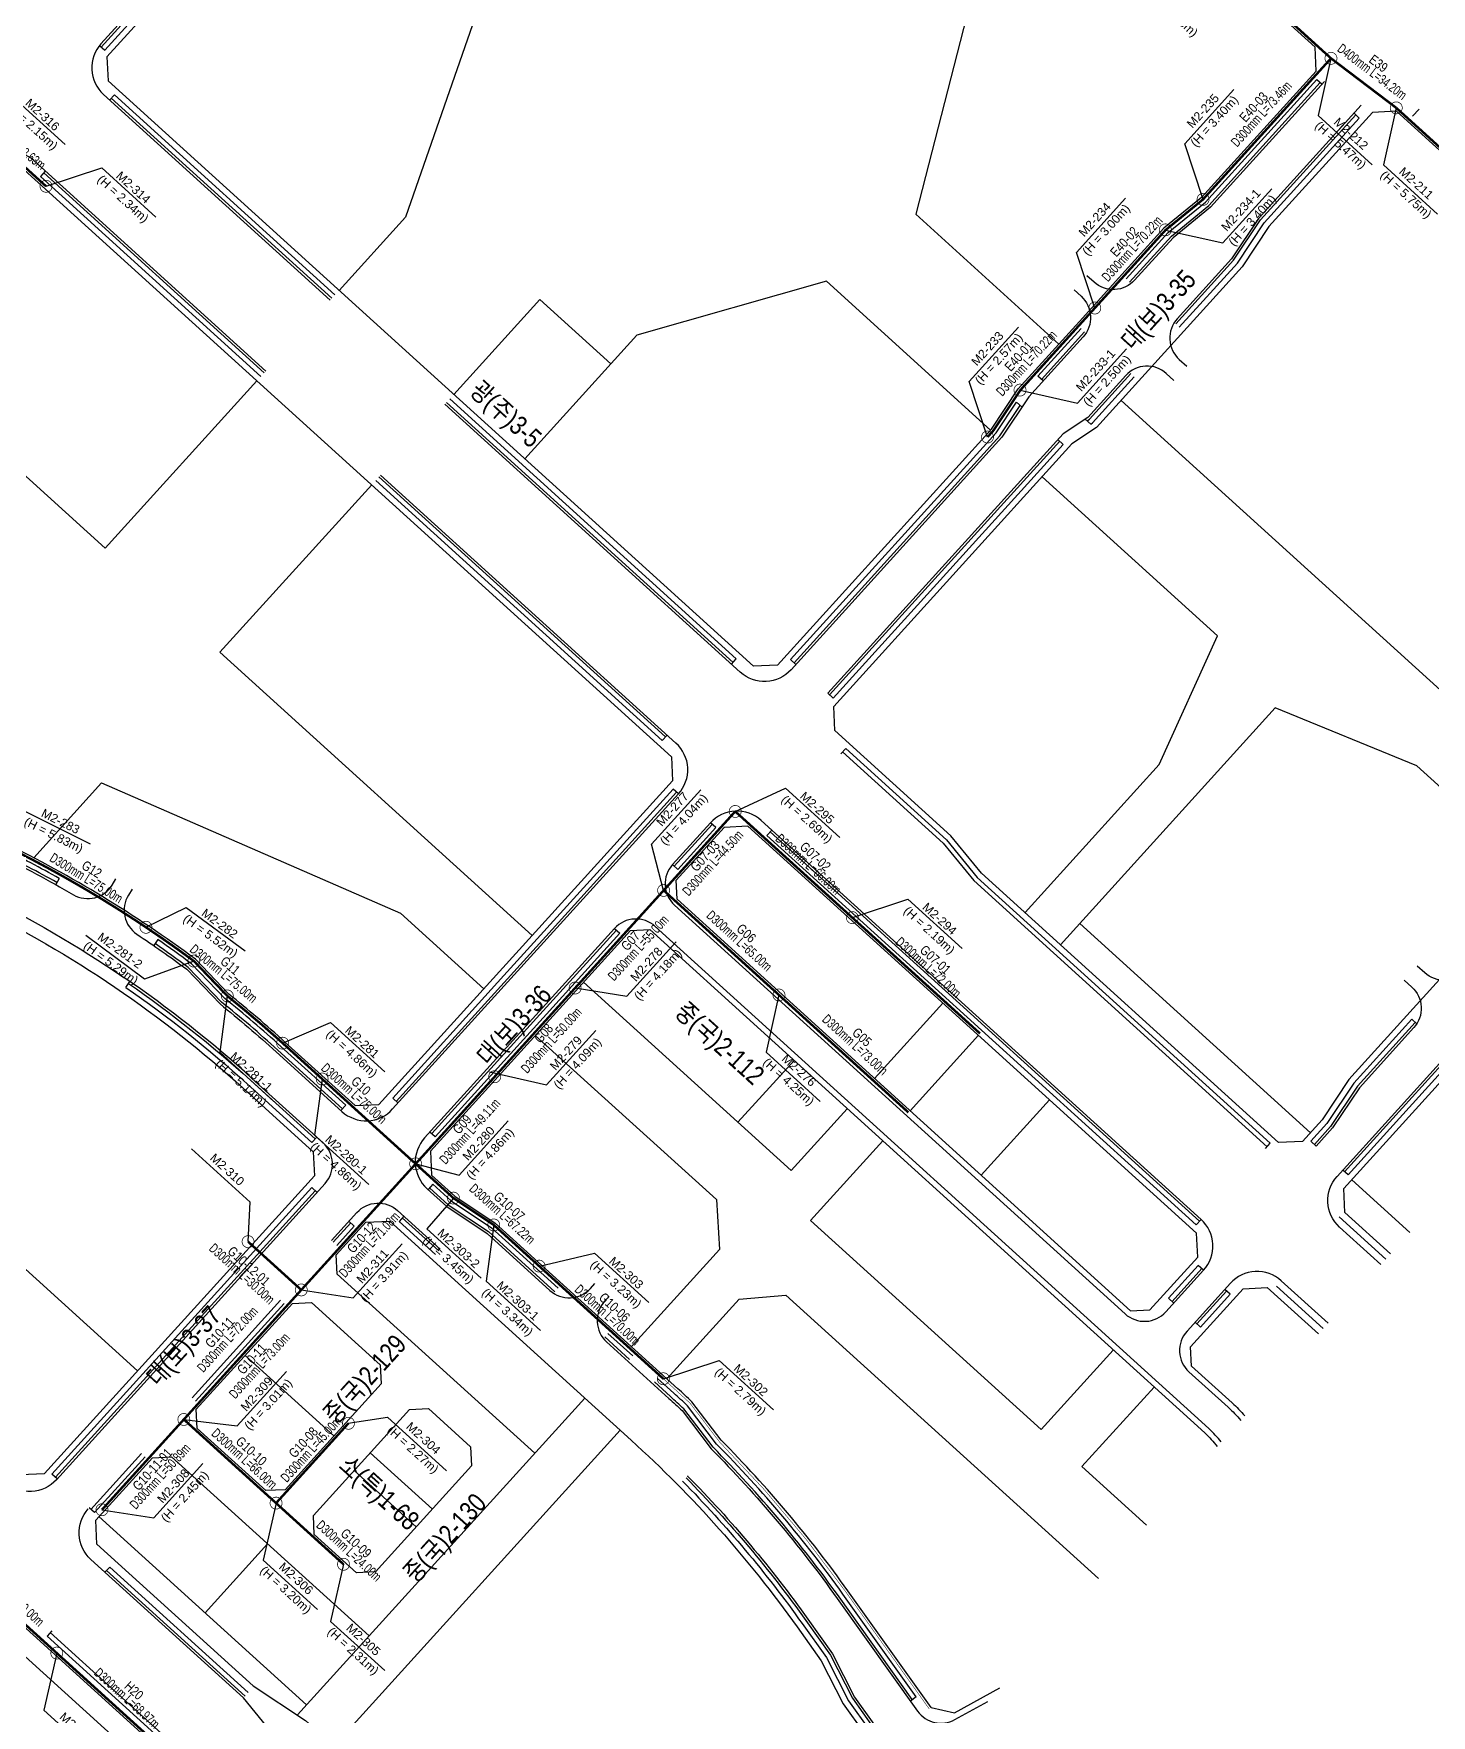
# Model space of a CAD drawing. Header units: inches. Extents: x 174186 to 177107, y 416927 to 419389.
# Drawn here: x 175677 to 176261, y 417278 to 417980 of the extents above; entities that cross this region are included whole.
import ezdxf
from ezdxf.enums import TextEntityAlignment as Align

# ---------------------------------------------------------------- set-up
doc = ezdxf.new("R2010")
doc.units = ezdxf.units.IN
doc.header["$MEASUREMENT"] = 0
doc.linetypes.add('HIDDEN', pattern=[0.375, 0.25, -0.125])
for name, color, linetype in [('d_line', 8, 'Continuous'), ('Osu_line', 5, 'Continuous'), ('OsuMH_check', 1, 'Continuous'), ('도로명', 1, 'Continuous'), ('오수맨홀(2공구)', 7, 'Continuous'), ('오수맨홀좌표(2공구)', 4, 'Continuous'), ('오수원형관로명(2공구)', 4, 'Continuous'), ('오수원형관로연장(2공구)', 4, 'Continuous')]:
    doc.layers.add(name, color=color, linetype=linetype)
doc.styles.get("Standard").update_dxf_attribs({"font": 'arial.ttf'})

msp = doc.modelspace()

# ---------------------------------------------------------------- linework, layer by layer
at = {"layer": 'd_line', "color": 8, "linetype": 'Continuous'}
for points in [[(176212.96, 417964.87), (176212.48, 417974.86), (176163.27, 418019.49), (176150.47, 418035.15), (175942.76, 418223.55), (175932.77, 418223.06), (175781.35, 418056.12)], [(175730.98, 417996.12), (175708.01, 417970.8), (175708.5, 417960.81)], [(175723.78, 417994.88), (175705.64, 417974.88)], [(175725.26, 417993.53), (175707.12, 417973.53)], [(176068.37, 417993), (176045.74, 417905.13)], [(175860.67, 417984.17), (175832.71, 417903.92)], [(175704.89, 417975.55), (175707.12, 417973.53)], [(175978, 417716.36), (175708.5, 417960.81)], [(176133.59, 417878.1), (176151.09, 417897.4), (176166.75, 417910.2), (176213.18, 417961.39)], [(176165.03, 417912.02), (176212.96, 417964.87)], [(175706.6, 417955.1), (175801.26, 417869.25)], [(175711.21, 417954.97), (175709.19, 417952.75)], [(175801.93, 417869.99), (175709.86, 417953.49)], [(175803.27, 417871.47), (175711.21, 417954.97)], [(176135.07, 417876.76), (176152.47, 417895.95), (176168.13, 417908.75), (176214.66, 417960.05)], [(176154.33, 417859.29), (176178.45, 417885.89), (176189.67, 417902.72), (176229.48, 417946.61)], [(176193.22, 417899.94), (176236.46, 417947.61)], [(176246.45, 417948.1), (176236.46, 417947.61)], [(176339.54, 417863.66), (176246.45, 417948.1)], [(176255.91, 417948.96), (176253.22, 417946)], [(176155.81, 417857.95), (176180.03, 417884.66), (176191.25, 417901.49), (176230.96, 417945.27)], [(175672.01, 417925.05), (175943.74, 417678.58)], [(175682.32, 417923.12), (175680.3, 417920.9)], [(175772.37, 417837.4), (175680.3, 417920.9)], [(175773.71, 417838.88), (175681.65, 417922.38)], [(176165.03, 417912.02), (176149.37, 417899.22), (176129.21, 417877)], [(176045.74, 417905.13), (176105.53, 417850.9)], [(175832.71, 417903.92), (175804.95, 417873.32)], [(176193.22, 417899.94), (176182.01, 417883.11)], [(176182.01, 417883.11), (176121.22, 417816.09)], [(176008.44, 417877.14), (175929.36, 417854.63)], [(176008.44, 417877.14), (176076.99, 417814.96)], [(176115.45, 417861.83), (176129.21, 417877)], [(175888.82, 417869.48), (175852.88, 417829.85)], [(175918.45, 417842.6), (175888.82, 417869.48)], [(175707.31, 417765.67), (175603.39, 417859.92)], [(176077.36, 417815.37), (176088.58, 417832.2), (176115.45, 417861.83)], [(176096.75, 417837.49), (176114.78, 417857.37)], [(176098.23, 417836.15), (176116.26, 417856.02)], [(175929.36, 417854.63), (175882.51, 417802.97)], [(175770.69, 417835.54), (175707.31, 417765.67)], [(176098.97, 417835.47), (176096.75, 417837.49)], [(176117.28, 417818.87), (176118.26, 417819.53), (176135.52, 417838.55)], [(176118.8, 417817.49), (176119.57, 417818), (176137, 417837.21)], [(175970.82, 417719.49), (175851.2, 417828)], [(176131.46, 417827.38), (176324.78, 417652.03)], [(175969.48, 417718.01), (175849.86, 417826.52)], [(175993.49, 417719.18), (176079.34, 417813.83), (176087.87, 417826.64)], [(175994.97, 417717.84), (176080.92, 417812.6), (176089.37, 417825.28)], [(176090.12, 417824.6), (176087.87, 417826.64)], [(175987.99, 417716.84), (176077.36, 417815.37)], [(176121.22, 417816.09), (176110.93, 417809.22)], [(176118.8, 417817.49), (176116.51, 417819.56)], [(176009.79, 417704.4), (176105.86, 417810.32)], [(176011.27, 417703.06), (176107.34, 417808.98)], [(176110.93, 417809.22), (176011.49, 417699.58)], [(176107.34, 417808.98), (176105.12, 417811)], [(175818.62, 417792.07), (175755.23, 417722.19)], [(175939.92, 417685.42), (175820.3, 417793.92)], [(175941.26, 417686.9), (175821.64, 417795.41)], [(176098.47, 417795.48), (176171.71, 417729.06)], [(176147.42, 417675.3), (176171.71, 417729.06)], [(175885.6, 417603.95), (175755.23, 417722.19)], [(175968.81, 417717.27), (175970.82, 417719.49)], [(175987.99, 417716.84), (175978, 417716.36)], [(175995.71, 417717.17), (175993.49, 417719.18)], [(176011.27, 417703.06), (176009.05, 417705.08)], [(176011.98, 417689.59), (176011.49, 417699.58)], [(176195.89, 417698.96), (176106.2, 417600.08)], [(176255, 417674.83), (176195.89, 417698.96)], [(175941.93, 417687.64), (175939.92, 417685.42)], [(176060.44, 417645.64), (176011.98, 417689.59)], [(176014.52, 417679.86), (176016.54, 417682.08)], [(176015.2, 417680.6), (176057.17, 417642.53), (176069.97, 417626.87), (176192.43, 417515.79)], [(176016.54, 417682.08), (176058.62, 417643.91), (176071.42, 417628.25), (176193.77, 417517.27)], [(175943.74, 417678.58), (175944.23, 417668.59)], [(176147.42, 417675.3), (176091.38, 417613.52)], [(176255, 417674.83), (176304.63, 417629.81)], [(175705.85, 417667.75), (175677.46, 417636.45)], [(175705.85, 417667.75), (175830.63, 417613.31)], [(175821.64, 417533.44), (175944.23, 417668.59)], [(175875.31, 417585.91), (175945.93, 417663.77)], [(176369.94, 417658.65), (176224.48, 417498.29)], [(175944.95, 417632.93), (175960.74, 417650.33)], [(175945.71, 417627.06), (175965.71, 417649.11)], [(175975.7, 417649.6), (175965.71, 417649.11)], [(176162.99, 417479.72), (175975.7, 417649.6)], [(175985.63, 417648.01), (175983.62, 417645.78)], [(175983.62, 417645.78), (176162.87, 417483.2)], [(175984.96, 417647.27), (176164.21, 417484.68)], [(176073.24, 417629.98), (176060.44, 417645.64)], [(175946.1, 417619.07), (175945.71, 417627.06)], [(176197.25, 417517.49), (176073.24, 417629.98)], [(175946.1, 417619.07), (176135.48, 417447.29)], [(175865.44, 417581.73), (175830.63, 417613.31)], [(175843.12, 417513.95), (175926.68, 417606.08)], [(175890.13, 417572.48), (175920.77, 417606.26)], [(175926.68, 417606.08), (175934.67, 417606.47)], [(176210.55, 417521.63), (176114.26, 417608.97)], [(176267.28, 417588.64), (176253.51, 417573.46)], [(175828.85, 417534.69), (175875.31, 417585.91)], [(175993.74, 417505.86), (175907.08, 417584.47)], [(176057.12, 417575.74), (176028.57, 417544.26)], [(175843.67, 417521.26), (175890.13, 417572.48)], [(176254.32, 417567.66), (176230.2, 417541.06), (176218.99, 417524.23), (176212.2, 417516.75)], [(176253.51, 417573.46), (176226.64, 417543.83), (176215.43, 417527)], [(175962.5, 417493.7), (175886.92, 417562.25)], [(176071.93, 417562.3), (176043.38, 417530.82)], [(176269.14, 417554.22), (176224.8, 417505.33)], [(175994.93, 417551.82), (175971.52, 417526.02)], [(175764.91, 417540.24), (175794.18, 417513.69)], [(175807.76, 417533.1), (175805.75, 417530.88)], [(175811.65, 417532.95), (175821.64, 417533.44)], [(176101.56, 417535.43), (176073.01, 417503.95)], [(175604.32, 417527.83), (175720.76, 417422.22)], [(176017.15, 417531.67), (175993.74, 417505.86)], [(176215.43, 417527), (176207.24, 417517.98)], [(175795.67, 417519.77), (175793.65, 417517.55)], [(176031.96, 417518.23), (176001.83, 417485.02)], [(176207.24, 417517.98), (176197.25, 417517.49)], [(175794.18, 417513.69), (175794.67, 417503.7)], [(175843.12, 417513.95), (175843.61, 417503.97)], [(176191.76, 417515.05), (176193.77, 417517.27)], [(175843.61, 417503.97), (175853.35, 417495.12), (175870.18, 417483.91), (175946.4, 417414.77)], [(175681.92, 417379.39), (175794.67, 417503.7)], [(175686.54, 417377.8), (175795.03, 417497.4)], [(175686.95, 417376.76), (175799.13, 417500.43)], [(175842.79, 417498.63), (175850.58, 417491.57), (175867.41, 417480.35), (175895.13, 417455.2)], [(175844.13, 417500.11), (175851.81, 417493.15), (175868.64, 417481.93), (175896.48, 417456.68)], [(176224.97, 417488.3), (176224.48, 417498.29)], [(176252.01, 417479.98), (176227.79, 417501.94)], [(175962.5, 417493.7), (175963.76, 417472.82)], [(175802.52, 417475.9), (175809.84, 417483.96)], [(175803.82, 417470.63), (175816.15, 417484.22)], [(175816.15, 417484.22), (175826.14, 417484.71)], [(175830.03, 417484.56), (175845.22, 417470.77)], [(175831.37, 417486.04), (175846.56, 417472.26)], [(176098.13, 417397.68), (176001.83, 417485.02)], [(176162.87, 417483.2), (176164.88, 417485.42)], [(176222.53, 417486.46), (176241.97, 417468.83)], [(176243.98, 417471.06), (176224.97, 417488.3)], [(176163.47, 417469.73), (176162.99, 417479.72)], [(175804.21, 417462.63), (175803.82, 417470.63)], [(175963.76, 417472.82), (175927.05, 417432.33)], [(176163.47, 417469.73), (176143.47, 417447.68)], [(175804.21, 417462.63), (175886.68, 417387.83)], [(176165.18, 417464.91), (176152.75, 417451.2)], [(176182.53, 417456.5), (176160.51, 417432.22)], [(176175.55, 417455.5), (176163.12, 417441.8)], [(176182.53, 417456.5), (176192.51, 417456.98)], [(176213.88, 417437.61), (176192.51, 417456.98)], [(176196.33, 417457.57), (176215.88, 417439.84)], [(175904.44, 417093.75), (175509.48, 417452)], [(175743.61, 417410.94), (175780.56, 417451.68)], [(175745.37, 417406.18), (175785.47, 417450.39)], [(175785.47, 417450.39), (175793.46, 417450.78)], [(175793.46, 417450.78), (175822.11, 417424.79)], [(175971.97, 417452.09), (175941.86, 417418.9)], [(175971.97, 417452.09), (175991.54, 417453.85)], [(176122.01, 417335.52), (175991.54, 417453.85)], [(176135.48, 417447.29), (176143.47, 417447.68)], [(175926.24, 417426.98), (175915.87, 417436.39)], [(175765.75, 417428.66), (175802.79, 417395.07)], [(176128.25, 417430.89), (176098.13, 417397.68)], [(176160.9, 417424.23), (176160.51, 417432.22)], [(175822.11, 417424.79), (175822.5, 417416.8)], [(175782.4, 417372.59), (175822.5, 417416.8)], [(176145.29, 417415.44), (176115.16, 417382.23)], [(175745.76, 417398.19), (175745.37, 417406.18)], [(175907.56, 417410.85), (175787.57, 417278.56)], [(175794.25, 417361.84), (175834.35, 417406.05)], [(175834.35, 417406.05), (175842.34, 417406.44)], [(175842.34, 417406.44), (175859.89, 417390.53)], [(175745.76, 417398.19), (175774.41, 417372.2)], [(175922.38, 417397.42), (175802.81, 417265.59)], [(175701.36, 417364.36), (175722.5, 417387.67)], [(175703.4, 417359.91), (175727.02, 417385.95)], [(175727.02, 417385.95), (175735.01, 417386.34)], [(175735.01, 417386.34), (175817.48, 417311.54)], [(175818, 417388.02), (175843.92, 417364.51)], [(175859.89, 417390.53), (175860.28, 417382.54)], [(175671.93, 417378.91), (175681.92, 417379.39)], [(175811.28, 417380.61), (175837.21, 417357.1)], [(175860.28, 417382.54), (175820.18, 417338.33)], [(176142.07, 417357.82), (176115.16, 417382.23)], [(175782.4, 417372.59), (175774.41, 417372.2)], [(175703.88, 417349.92), (175703.4, 417359.91)], [(175791.35, 417282.73), (175704.69, 417361.34)], [(175794.64, 417353.85), (175794.25, 417361.84)], [(175769.13, 417290.74), (175703.88, 417349.92)], [(175775.13, 417349.95), (175749.01, 417321.14)], [(175794.64, 417353.85), (175812.19, 417337.94)], [(175709.26, 417340.32), (175707.24, 417338.1)], [(175765.75, 417286.38), (175707.91, 417338.84)], [(175766.98, 417287.96), (175709.26, 417340.32)], [(175820.18, 417338.33), (175812.19, 417337.94)], [(175668.16, 417320.22), (175737.47, 417257.36)], [(175685.07, 417313.66), (175683.05, 417311.44)], [(175683.05, 417311.44), (175740.02, 417259.77)], [(175684.4, 417312.92), (175741.47, 417261.15)], [(176006.33, 417301.19), (176015.5, 417283.16), (176032.98, 417258.65)], [(175769.13, 417290.74), (175791.01, 417276.29), (175875.92, 417199.27), (175906.9, 417166.45), (175941.57, 417135.01)], [(176061.96, 417279.41), (176080.91, 417289.85)], [(176052.21, 417281.64), (176061.96, 417279.41)]]:
    msp.add_lwpolyline(points, dxfattribs=at)
for points in [[(175742.76, 417993.86), (175739.99, 417996.38, 0.414214), (175723.03, 417995.55), (175705.57, 417976.29, 0.414214), (175706.6, 417955.1)], [(176216.41, 417960.49), (176168.82, 417908.02), (176153.17, 417895.22), (176137.15, 417877.57, -0.414214), (176120.2, 417876.74), (176117.24, 417879.43)], [(176231.76, 417950.62), (176188.87, 417903.34), (176177.66, 417886.51), (176154.93, 417861.45, 0.414214), (176155.76, 417844.5), (176158.9, 417841.64)], [(176111.87, 417873.51), (176114.83, 417870.82, -0.414214), (176115.65, 417853.87), (176092.92, 417828.81), (176081.71, 417811.98), (175993.7, 417714.95, -0.414214), (175972.51, 417713.91), (175849.18, 417825.77)], [(176153.53, 417835.72), (176150.38, 417838.57, 0.414214), (176133.43, 417837.74), (176117.6, 417820.29), (176107.32, 417813.42), (176009.05, 417705.08)], [(175718.61, 417623.33), (175717.05, 417620.82, 0.405271), (175720.59, 417604.49, -0.01243), (175741.36, 417589.91), (175755.26, 417575.41, -0.015173), (175778.69, 417555.42), (175806.16, 417530.51, 0.414214), (175827.34, 417531.54), (175946.67, 417663.1, 0.414214), (175945.64, 417684.29), (175822.31, 417796.15)], [(176330.93, 417674.81), (176334.08, 417671.95, -0.414214), (176334.9, 417655), (176275.22, 417589.2, -0.414214), (176258.27, 417588.38), (176255.12, 417591.23)], [(175687.16, 417626.08, 0.013132), (175663.37, 417638.56), (175647.3, 417646.46)], [(175606.73, 417639.23, 0.005318), (175616.48, 417634.31), (175652.56, 417616.57, -0.070069), (175764.91, 417540.24)], [(175608.96, 417644.27, 0.005487), (175618.9, 417639.25), (175654.99, 417621.51, -0.035346), (175715.08, 417586.5)], [(175811.65, 417532.95), (175782.38, 417559.5, 0.014997), (175758.98, 417579.48), (175745.01, 417594.05, 0.045285), (175665.36, 417642.6)], [(175807.76, 417533.1), (175780.7, 417557.65, 0.015076), (175757.29, 417577.63), (175743.35, 417592.17, 0.008425), (175729.27, 417602.23)], [(175934.67, 417606.47), (176166.43, 417396.27, -0.046189), (176171.6, 417390.63, -0.046189)], [(175806.42, 417531.62), (175779.36, 417556.16, 0.01514), (175755.94, 417576.15), (175742.02, 417590.66, 0.008337), (175728.15, 417600.58)], [(175799.13, 417500.43, 0.414214), (175798.3, 417517.38), (175768.61, 417544.31, 0.034636), (175715.08, 417586.5, 0.034492)], [(175715.88, 417582.32, -0.033096), (175766.59, 417542.09), (175793.65, 417517.55)], [(175717, 417583.97, -0.033103), (175767.94, 417543.57), (175795, 417519.03)], [(176249.75, 417585.31), (176252.89, 417582.45, -0.414214), (176253.72, 417565.5), (176230.99, 417540.44), (176219.78, 417523.61), (176212.95, 417516.08)], [(175801.78, 417476.57), (175812.46, 417488.34, -0.414214), (175829.41, 417489.17), (175847.24, 417473)], [(175826.14, 417484.71), (175926.92, 417393.29, -0.053708), (175996.24, 417315.33), (176006.33, 417301.19)], [(176160.9, 417424.23), (176177.85, 417408.86, -0.032371), (176183.11, 417403.42, -0.032371)], [(176044.32, 417284.94), (176013.75, 417327.82, 0.040235), (175961.12, 417390.31), (175948.95, 417406.32, 0.003697), (175943.38, 417411.44), (175936.61, 417417.58)], [(176052.21, 417281.64), (176017.41, 417330.43, 0.040091), (175964.52, 417393.27), (175952.3, 417409.34, 0.003883), (175946.4, 417414.77)], [(175949.83, 417377.55), (175949.83, 417377.55, -0.039658), (175999.91, 417317.95), (176010.19, 417303.53), (176019.36, 417285.5), (176028.04, 417273.33)], [(175686.95, 417376.76), (175686.95, 417376.76, -0.414214), (175665.76, 417375.72)]]:
    msp.add_lwpolyline(points, format="xyb", dxfattribs=at)
at = {"layer": 'd_line', "color": 8, "linetype": 'ByBlock'}
for points in [[(176213.18, 417961.39), (176215.4, 417959.38)], [(176228.74, 417947.28), (176230.96, 417945.27)], [(175688.15, 417627.82), (175686.67, 417625.21)], [(175729.27, 417602.23), (175727.58, 417599.75)], [(175715.88, 417582.32), (175717.57, 417584.79)]]:
    msp.add_lwpolyline(points, dxfattribs=at)
at = {"layer": 'd_line', "color": 8, "linetype": 'Continuous', "flags": 128}
for points in [[(175774.38, 417839.62), (175677.5, 417927.49, 0.414214), (175656.32, 417926.46), (175505.41, 417760.09)], [(175610.5, 417663.82, 0.009389), (175626.84, 417655.4), (175646.86, 417645.56), (175662.93, 417637.66, -0.017286), (175694.04, 417621.01, 0.405271), (175710.26, 417625.05), (175711.82, 417627.56)], [(175981.19, 417652.04, 0.414214), (175960, 417651), (175944.21, 417633.6, 0.414214), (175945.04, 417616.65), (176133.18, 417446, 0.414214), (176150.13, 417446.83), (176165.92, 417464.23, 0.414214), (176164.88, 417485.42), (175981.19, 417652.04)], [(175936.98, 417607.76, 0.414214), (175920.03, 417606.93), (175840.68, 417519.45, 0.414214), (175841.71, 417498.26), (175849.96, 417490.77), (175866.79, 417479.56), (175892.98, 417455.8, 0.414214), (175909.93, 417456.63), (175911.78, 417458.67)], [(176173.3, 417392.51, 0.043476), (176168.11, 417398.12), (175936.98, 417607.76)], [(176239.97, 417466.6), (176222.74, 417482.22, -0.414214), (176221.7, 417503.41), (176267.05, 417553.41, -0.414214), (176284, 417554.24), (176287.15, 417551.38)], [(176217.89, 417442.07), (176198.34, 417459.8, 0.414214), (176177.16, 417458.76), (176159.02, 417438.77, 0.414214), (176159.84, 417421.81), (176176.17, 417407.01, -0.03387), (176181.43, 417401.55, -0.03387)], [(175917.71, 417453.29), (175915.86, 417451.26, 0.414214), (175916.68, 417434.31), (175942.71, 417410.7, -0.003656), (175948.2, 417405.64), (175960.36, 417389.66, -0.040267), (176012.93, 417327.24), (176046.5, 417280.16, 0.380559), (176062.06, 417276.62), (176075.82, 417284.19)], [(176045.95, 417286.1), (176015.37, 417328.98, 0.040171), (175962.63, 417391.63), (175950.44, 417407.66, 0.00378), (175944.73, 417412.92), (175937.96, 417419.06)], [(175950.46, 417378.33), (175950.48, 417378.31, -0.039702), (176000.72, 417318.53), (176011.04, 417304.05), (176020.21, 417286.02), (176034.95, 417265.36, -0.413399), (176032.17, 417248.64), (176029.11, 417246.44)], [(175948.42, 417376.1), (175948.53, 417376.02, -0.03957), (175998.28, 417316.78), (176008.47, 417302.49), (176017.64, 417284.46), (176026.41, 417272.17)], [(175777.88, 417269.98), (175765.08, 417285.64), (175701.31, 417343.47, -0.414214), (175700.28, 417364.66)]]:
    msp.add_lwpolyline(points, format="xyb", dxfattribs=at)
for points in [[(175873.83, 417587.26), (175944.45, 417665.11)], [(175946.67, 417663.1), (175944.45, 417665.11)], [(175946.44, 417631.58), (175962.22, 417648.99)], [(175962.22, 417648.99), (175960.04, 417650.97)], [(175944.21, 417633.6), (175946.44, 417631.58)], [(175891.61, 417571.13), (175922.25, 417604.92)], [(175920.03, 417606.93), (175922.25, 417604.92)], [(175827.37, 417536.04), (175873.83, 417587.26)], [(175845.15, 417519.91), (175891.61, 417571.13)], [(176252.84, 417569), (176228.62, 417542.29), (176217.4, 417525.46), (176210.72, 417518.1)], [(176254.94, 417567.1), (176252.84, 417569)], [(176270.62, 417552.88), (176226.28, 417503.99)], [(175829.59, 417534.02), (175827.37, 417536.04)], [(175845.15, 417519.91), (175842.93, 417521.93)], [(176212.95, 417516.08), (176210.72, 417518.1)], [(176226.28, 417503.99), (176224.06, 417506)], [(175685.06, 417379.14), (175793.55, 417498.74)], [(175795.77, 417496.73), (175793.55, 417498.74)], [(175844.13, 417500.11), (175842.12, 417497.89)], [(175811.32, 417482.62), (175809.1, 417484.64)], [(175832.04, 417486.78), (175830.03, 417484.56)], [(175804.01, 417474.55), (175811.32, 417482.62)], [(176163.69, 417466.25), (176151.27, 417452.55)], [(176165.92, 417464.23), (176163.69, 417466.25)], [(176177.03, 417454.16), (176174.81, 417456.17)], [(175745.09, 417409.6), (175782.04, 417450.34)], [(176151.27, 417452.55), (176153.49, 417450.53)], [(176177.03, 417454.16), (176164.6, 417440.45)], [(176162.38, 417442.47), (176164.6, 417440.45)], [(175927.59, 417428.47), (175917.22, 417437.87)], [(175702.84, 417363.02), (175723.98, 417386.33)], [(175687.28, 417377.13), (175685.06, 417379.14)], [(175702.84, 417363.02), (175700.62, 417365.03)], [(176045.95, 417286.1), (176043.51, 417284.36)]]:
    msp.add_lwpolyline(points, dxfattribs=at)
at = {"layer": 'd_line', "color": 8, "linetype": 'ByBlock'}
msp.add_lwpolyline([(175688.15, 417627.82, 0.013138), (175664.26, 417640.35), (175648.19, 417648.25)], format="xyb", dxfattribs=at)
at = {"layer": 'Osu_line'}
for points, const_width in [([(176219.13, 417970.18), (176164, 418020.18)], 1), ([(176169.77, 417915.77), (176219.13, 417970.18)], 1), ([(176246.38, 417949.51), (176219.13, 417970.18)], 1), ([(176295.95, 417904.54), (176246.38, 417949.51)], 1), ([(175970.39, 417655.76), (175940.49, 417622.8)], 1), ([(176019.28, 417611.42), (175970.39, 417655.76)], 1), ([(175940.49, 417622.8), (175903.54, 417582.06)], 1), ([(175988.64, 417579.13), (175940.49, 417622.8)], 1), ([(176072.61, 417563.04), (176019.28, 417611.42)], 1), ([(175903.54, 417582.06), (175869.95, 417545.02)], 1), ([(176042.71, 417530.08), (175988.64, 417579.13)], 1), ([(175869.95, 417545.02), (175836.96, 417508.65)], 1), ([(175836.96, 417508.65), (175789.2, 417456)], 1), ([(175836.96, 417508.65), (175852.74, 417494.33), (175869.57, 417483.12), (175888.6, 417465.86)], 1), ([(175766.98, 417476.15), (175789.2, 417456)], 1), ([(175888.6, 417465.86), (175899.22, 417456.22), (175916.49, 417440.56), (175940.45, 417418.83)], 1), ([(175789.2, 417456), (175740.16, 417401.93)], 1), ([(175941.56, 417417.82), (175940.45, 417418.83)], 0.2), ([(175740.16, 417401.93), (175705.97, 417364.23)], 1), ([(175740.16, 417401.93), (175789.04, 417357.58)], 1), ([(175778.67, 417366.99), (175808.9, 417400.32)], 1), ([(175789.04, 417357.58), (175806.82, 417341.46)], 1), ([(175642.66, 417344.69), (175687.11, 417304.38)], 1), ([(175687.11, 417304.38), (175738.19, 417258.05)], 1)]:
    msp.add_lwpolyline(points, dxfattribs=dict(at, const_width=const_width))
for points in [[(175644.69, 417947.13, 1, 1, 0), (175671.94, 417926.46, 1, 1, 0), (175682.63, 417916.77, 0, 0, 0)], [(176120.52, 417865.93, 1, 1, 0), (176120.52, 417865.93, 1, 1, 0), (176150.06, 417898.49, 1, 1, 0), (176165.72, 417911.29, 1, 1, 0), (176169.77, 417915.77, 0, 0, 0)], [(176075.72, 417812.07, 1, 1, 0), (176078.15, 417814.75, 1, 1, 0), (176089.37, 417831.58, 1, 1, 0), (176120.52, 417865.93, 0, 0, 0)], [(175724.35, 417607.39, 1, 1, -0.011876), (175744.34, 417593.3, 1, 1, 0), (175758.31, 417578.74, 0, 0, 0), (175758.31, 417578.74, 1, 1, 0), (175758.31, 417578.74, 1, 1, -0.013356), (175779.17, 417561.05, 1, 1, -0.00147), (175781.4, 417559.04, 0, 0, 0)], [(175781.4, 417559.04, 1, 1, -0.000202), (175781.71, 417558.76, 1, 1, 0), (175797.92, 417544.05, 1, 1, 0), (175834.73, 417510.66, 1, 1, 0), (175836.96, 417508.65, 0, 0, 0)]]:
    msp.add_lwpolyline(points, format="xyseb", dxfattribs=at)
at = {"layer": 'Osu_line', "const_width": 1}
msp.add_lwpolyline([(175724.35, 417607.39, 0.002772), (175719.59, 417610.54, 0.01125), (175699.91, 417622.78, 0.002906), (175694.74, 417625.8, 0.006474), (175683.1, 417632.31), (175683.1, 417632.31, 0.009937), (175664.92, 417641.7), (175659.24, 417644.49)], format="xyb", dxfattribs=at)
at = {"layer": 'Osu_line', "linetype": 'HIDDEN', "ltscale": 10, "const_width": 0.2}
msp.add_lwpolyline([(176051.39, 417281.06), (176016.6, 417329.85, 0.040123), (175963.76, 417392.61), (175951.55, 417408.67, 0.003842), (175945.73, 417414.03), (175941.19, 417418.16)], format="xyb", dxfattribs=at)
at = {"layer": 'OsuMH_check', "const_width": 0.3, "flags": 128}
for points in [[(176216.63, 417970.18, -1), (176221.63, 417970.18, -1)], [(176243.88, 417949.51, -1), (176248.88, 417949.51, -1)], [(175680.13, 417916.77, -1), (175685.13, 417916.77, -1)], [(176163.22, 417911.29, -1), (176168.22, 417911.29, -1)], [(176147.47, 417898.58, -1), (176152.47, 417898.58, -1)], [(176118.02, 417865.93, -1), (176123.02, 417865.93, -1)], [(176086.77, 417831.67, -1), (176091.77, 417831.67, -1)], [(176073.22, 417812.07, -1), (176078.22, 417812.07, -1)], [(175967.89, 417655.76, -1), (175972.89, 417655.76, -1)], [(175937.99, 417622.8, -1), (175942.99, 417622.8, -1)], [(175721.85, 417607.39, -1), (175726.85, 417607.39, -1)], [(176016.78, 417611.42, -1), (176021.78, 417611.42, -1)], [(175741.84, 417593.3, -1), (175746.84, 417593.3, -1)], [(175755.81, 417578.74, -1), (175760.81, 417578.74, -1)], [(175901.04, 417582.06, -1), (175906.04, 417582.06, -1)], [(175986.14, 417579.13, -1), (175991.14, 417579.13, -1)], [(175778.89, 417559.02, -1), (175783.89, 417559.02, -1)], [(175795.42, 417544.05, -1), (175800.42, 417544.05, -1)], [(175867.45, 417545.02, -1), (175872.45, 417545.02, -1)], [(175834.46, 417508.65, -1), (175839.46, 417508.65, -1)], [(175850.24, 417494.33, -1), (175855.24, 417494.33, -1)], [(175867.07, 417483.12, -1), (175872.07, 417483.12, -1)], [(175764.48, 417476.15, -1), (175769.48, 417476.15, -1)], [(175886.01, 417465.94, -1), (175891.01, 417465.94, -1)], [(175786.7, 417456, -1), (175791.7, 417456, -1)], [(175937.86, 417418.91, -1), (175942.86, 417418.91, -1)], [(175737.66, 417401.93, -1), (175742.66, 417401.93, -1)], [(175806.4, 417400.32, -1), (175811.4, 417400.32, -1)], [(175703.47, 417364.23, -1), (175708.47, 417364.23, -1)], [(175776.17, 417366.99, -1), (175781.17, 417366.99, -1)], [(175804.32, 417341.46, -1), (175809.32, 417341.46, -1)], [(175684.61, 417304.38, -1), (175689.61, 417304.38, -1)]]:
    msp.add_lwpolyline(points, format="xyb", close=True, dxfattribs=at)
at = {"layer": 'OsuMH_check'}
msp.add_lwpolyline([(175786.98, 417458.01), (175789.2, 417456)], dxfattribs=at)
at = {"layer": '오수맨홀(2공구)', "color": 1}
for points in [[(176219.13, 417970.18), (176213.76, 417946.31), (176236.39, 417925.78)], [(175644.69, 417947.13), (175667.92, 417954.79), (175690.55, 417934.26)], [(176165.72, 417911.29), (176158.05, 417934.52), (176178.58, 417957.16)], [(176246.38, 417949.51), (176241.01, 417925.65), (176263.65, 417905.12)], [(175682.63, 417916.77), (175705.86, 417924.43), (175728.49, 417903.9)], [(176120.52, 417865.93), (176112.86, 417889.16), (176133.39, 417911.8)], [(176150.06, 417898.49), (176173.92, 417893.13), (176194.45, 417915.76)], [(176075.72, 417812.07), (176068.05, 417835.3), (176088.59, 417857.93)], [(176089.37, 417831.58), (176113.23, 417826.22), (176133.76, 417848.85)], [(175970.39, 417655.76), (175991.4, 417665.44), (176014.03, 417644.91)], [(175940.49, 417622.8), (175935.47, 417642.1), (175956, 417664.74)], [(175659.24, 417644.49), (175673.77, 417655.94), (175701.08, 417642.23)], [(176019.28, 417611.42), (176042.5, 417619.08), (176065.14, 417598.55)], [(175724.35, 417607.39), (175741.12, 417615.7), (175765.76, 417597.63)], [(175744.34, 417593.3), (175723.77, 417585.78), (175699.22, 417603.97)], [(175903.54, 417582.06), (175925.18, 417578.71), (175945.71, 417601.34)], [(175758.31, 417578.74), (175755.15, 417555.25), (175777.78, 417534.72)], [(175988.64, 417579.13), (175983.27, 417555.26), (176005.91, 417534.73)], [(175781.4, 417559.04), (175801.39, 417567.59), (175824.03, 417547.06)], [(175867.73, 417547.04), (175891.59, 417541.67), (175912.12, 417564.31)], [(175797.92, 417544.05), (175794.76, 417520.57), (175817.4, 417500.04)], [(175836.96, 417508.65), (175855.1, 417503.94), (175875.63, 417526.58)], [(175766.98, 417476.15), (175767.9, 417492.67), (175743.31, 417514.97)], [(175852.74, 417494.33), (175841.68, 417481.48), (175864.31, 417460.95)], [(175869.57, 417483.12), (175866.41, 417459.63), (175889.04, 417439.1)], [(175789.2, 417456), (175810.84, 417452.65), (175831.37, 417475.28)], [(175888.6, 417465.86), (175911.66, 417471.29), (175934.3, 417450.76)], [(175740.16, 417401.93), (175762.47, 417399.31), (175783, 417421.95)], [(175940.45, 417418.83), (175963.67, 417426.49), (175986.31, 417405.96)], [(175808.84, 417400.31), (175825.19, 417402.83), (175849.78, 417380.53)], [(175705.97, 417364.23), (175727.61, 417360.88), (175748.14, 417383.52)], [(175778.67, 417366.99), (175773.3, 417343.13), (175795.94, 417322.6)], [(175806.82, 417341.46), (175801.45, 417317.6), (175824.09, 417297.07)], [(175687.11, 417304.38), (175681.74, 417280.52), (175704.37, 417259.99)]]:
    msp.add_lwpolyline(points, dxfattribs=at)

# ---------------------------------------------------------------- texts
at = {"layer": '도로명', "color": 1, "width": 0.8}
for s, rotation, p in [('대(보)3-35', 47.79095, (176136.52, 417847.71)), ('광(주)3-5', 317.79095, (175859.05, 417830.52)), ('대(보)3-36', 47.79095, (175867.48, 417549.12)), ('대(보)3-37', 47.79095, (175729.52, 417415.2)), ('중(국)2-129', 47.79095, (175803.51, 417399.48)), ('소(특)1-68', 317.79095, (175804.28, 417381.86)), ('중(국)2-130', 47.79095, (175836.91, 417333.25))]:
    msp.add_text(s, height=8, rotation=rotation, dxfattribs=at).set_placement(p)
at = {"layer": '도로명', "color": 4, "width": 0.8}
msp.add_text('중(국)2-112', height=8, rotation=317.79095, dxfattribs=at).set_placement((175944.69, 417571.19))
at = {"layer": '오수맨홀(2공구)', "color": 7}
for s, rotation, p in [('M2-316', 317.79095, (175679.95, 417945.32)), ('M2-235', 47.79095, (176166.98, 417947.05)), ('M2-212', 317.79095, (176226.29, 417937.39)), ('M2-314', 317.79095, (175717.89, 417914.96)), ('M2-211', 317.79095, (176253.54, 417916.72)), ('M2-234', 47.79095, (176121.79, 417901.69)), ('M2-233', 47.79095, (176076.98, 417847.83)), ('M2-277', 47.79095, (175945.46, 417655.53)), ('M2-295', 317.79095, (176003.43, 417655.96)), ('M2-283', 333.35658, (175687.9, 417650.04)), ('M2-294', 317.79095, (176054.54, 417609.61)), ('M2-282', 323.75205, (175754.07, 417607.53)), ('M2-278', 47.79095, (175934.65, 417590.75)), ('M2-279', 47.79095, (175901.05, 417553.72)), ('M2-276', 317.79095, (175995.8, 417546.34)), ('M2-280', 47.79095, (175864.56, 417515.99)), ('M2-310', 317.79095, (175757.09, 417504.92)), ('M2-311', 47.79095, (175820.3, 417464.69)), ('M2-303', 317.79095, (175923.7, 417461.81)), ('M2-302', 317.79095, (175975.71, 417417.02)), ('M2-309', 47.79095, (175771.93, 417411.36)), ('M2-308', 47.79095, (175737.07, 417372.93)), ('M2-133', 317.79095, (175694.27, 417271.59))]:
    msp.add_text(s, height=3.6, rotation=rotation, dxfattribs=at).set_placement(p, align=Align.CENTER)
at = {"layer": '오수맨홀(2공구)'}
for s, rotation, p in [('M2-234-1', 47.79095, (176182.85, 417905.66)), ('M2-233-1', 47.79095, (176122.16, 417838.75)), ('M2-281-2', 323.93761, (175712.51, 417596.25)), ('M2-281', 317.79095, (175813.43, 417558.12)), ('M2-281-1', 317.79095, (175767.18, 417545.78)), ('M2-280-1', 317.79095, (175806.8, 417511.1)), ('M2-303-2', 317.79095, (175853.71, 417472.01)), ('M2-303-1', 317.79095, (175878.44, 417450.16)), ('M2-304', 317.79095, (175838.97, 417392.78)), ('M2-306', 317.79095, (175785.84, 417334.2)), ('M2-305', 317.79095, (175813.98, 417308.67))]:
    msp.add_text(s, height=3.6, rotation=rotation, dxfattribs=at).set_placement(p, align=Align.CENTER)
at = {"layer": '오수맨홀좌표(2공구)', "color": 7}
for s, rotation, p in [('(H = 6.33m)', 317.79095, (176151.71, 417987.81)), ('(H = 3.40m)', 47.79095, (176171.72, 417942.76)), ('(H = 2.15m)', 317.79095, (175675.66, 417940.58)), ('(H = 5.47m)', 317.79095, (176221.99, 417932.65)), ('(H = 2.34m)', 317.79095, (175713.6, 417910.22)), ('(H = 5.75m)', 317.79095, (176249.25, 417911.98)), ('(H = 3.40m)', 47.79095, (176187.58, 417901.36)), ('(H = 3.00m)', 47.79095, (176126.53, 417897.4)), ('(H = 2.57m)', 47.79095, (176081.72, 417843.53)), ('(H = 2.50m)', 47.79095, (176126.89, 417834.45)), ('(H = 4.04m)', 47.79095, (175950.2, 417651.24)), ('(H = 2.69m)', 317.79095, (175999.13, 417651.23)), ('(H = 5.83m)', 333.35658, (175685.04, 417644.32)), ('(H = 5.52m)', 323.75205, (175750.29, 417602.37)), ('(H = 2.19m)', 317.79095, (176050.24, 417604.87)), ('(H = 5.29m)', 323.93761, (175708.7, 417591.07)), ('(H = 4.18m)', 47.79095, (175939.39, 417586.45)), ('(H = 4.86m)', 317.79095, (175809.13, 417553.38)), ('(H = 4.09m)', 47.79095, (175905.8, 417549.41)), ('(H = 5.14m)', 317.79095, (175762.88, 417541.04)), ('(H = 4.25m)', 317.79095, (175991.51, 417541.6)), ('(H = 4.86m)', 47.79095, (175869.31, 417511.68)), ('(H = 4.86m)', 317.79095, (175802.5, 417506.36)), ('(H = 3.45m)', 317.79095, (175849.41, 417467.27)), ('(H = 3.91m)', 47.79095, (175825.05, 417460.38)), ('(H = 3.23m)', 317.79095, (175919.4, 417457.08)), ('(H = 3.34m)', 317.79095, (175874.14, 417445.42)), ('(H = 2.79m)', 317.79095, (175971.41, 417412.28)), ('(H = 3.01m)', 47.79095, (175776.68, 417407.05)), ('(H = 2.27m)', 317.79095, (175834.67, 417388.04)), ('(H = 2.45m)', 47.79095, (175741.82, 417368.62)), ('(H = 3.20m)', 317.79095, (175781.54, 417329.46)), ('(H = 2.31m)', 317.79095, (175809.69, 417303.93))]:
    msp.add_text(s, height=3.6, rotation=rotation, dxfattribs=at).set_placement(p, align=Align.CENTER)
at = {"layer": '오수원형관로명(2공구)', "color": 7, "width": 0.8}
for s, rotation, p in [('E39', 322.82294, (176237.76, 417966.45)), ('E40-03', 47.79095, (176188.31, 417948.54)), ('E40-02', 47.79095, (176134.35, 417892.28)), ('E40-01', 47.79095, (176090.26, 417844.47)), ('G07-03', 47.79095, (175959.27, 417635.81)), ('G07-02', 317.79095, (176002.5, 417635.48)), ('G12', 328.39964, (175700.68, 417629.93)), ('G07', 47.79095, (175928.14, 417600.36)), ('G06', 317.79095, (175973.67, 417603.46)), ('G07-01', 317.79095, (176052.62, 417592.36)), ('G11', 320.27856, (175758.27, 417589.87)), ('G08', 47.79095, (175891.86, 417561.75)), ('G05', 317.79095, (176021.99, 417560.08)), ('G10', 317.79095, (175812.78, 417539.74)), ('G09', 47.79095, (175857.82, 417523.78)), ('G10-07', 318.08718, (175874.69, 417489.45)), ('G10-12', 47.79095, (175815.87, 417476.51)), ('G10-12-01', 317.79095, (175765.98, 417464.48)), ('G10-06', 317.79095, (175918.63, 417447.3)), ('G10-11', 47.79095, (175756.65, 417436.92)), ('G10-11', 47.79095, (175769.98, 417425.91)), ('G10-08', 47.79095, (175791.51, 417391)), ('G10-10', 317.79095, (175767, 417387.25)), ('G10-11-01', 47.79095, (175728.5, 417379.75)), ('G10-09', 317.37158, (175810.73, 417348.8)), ('H20', 317.79095, (175718.01, 417287.26))]:
    msp.add_text(s, height=4, rotation=rotation, dxfattribs=at).set_placement(p, align=Align.CENTER)
at = {"layer": '오수원형관로연장(2공구)', "color": 7, "width": 0.7}
for s, rotation, p in [('D400mm L=34.20m', 322.82294, (176235.15, 417963.01)), ('D300mm L=73.46m', 47.79095, (176191.51, 417945.64)), ('D300mm L=48.63m', 322.82294, (175666.84, 417933.83)), ('D300mm L=70.22m', 47.79095, (176137.55, 417889.38)), ('D300mm L=70.22m', 47.79095, (176093.46, 417841.57)), ('D300mm L=44.50m', 47.79095, (175962.47, 417632.91)), ('D300mm L=66.00m', 317.79095, (175999.6, 417632.28)), ('D300mm L=75.00m', 328.39964, (175698.42, 417626.25)), ('D300mm L=55.00m', 47.79095, (175931.34, 417597.46)), ('D300mm L=65.00m', 317.79095, (175970.77, 417600.26)), ('D300mm L=72.00m', 317.79095, (176049.72, 417589.17)), ('D300mm L=75.00m', 320.27856, (175755.51, 417586.55)), ('D300mm L=50.00m', 47.79095, (175895.06, 417558.85)), ('D300mm L=73.00m', 317.79095, (176019.08, 417556.88)), ('D300mm L=75.00m', 317.79095, (175809.88, 417536.54)), ('D300mm L=49.11m', 47.79095, (175861.01, 417520.88)), ('D300mm L=67.22m', 318.08718, (175871.8, 417486.24)), ('D300mm L=71.08m', 47.79095, (175819.07, 417473.61)), ('D300mm L=30.00m', 317.79095, (175763.08, 417461.28)), ('D300mm L=70.00m', 317.79095, (175915.73, 417444.1)), ('D300mm L=72.00m', 47.79095, (175759.85, 417434.02)), ('D300mm L=73.00m', 47.79095, (175773.18, 417423.01)), ('D300mm L=45.00m', 47.79095, (175794.71, 417388.1)), ('D300mm L=66.00m', 317.79095, (175764.1, 417384.05)), ('D300mm L=50.89m', 47.79095, (175731.7, 417376.85)), ('D300mm L=24.00m', 317.37158, (175807.8, 417345.62)), ('D300mm L=60.00m', 317.79095, (175666.85, 417326.78)), ('D300mm L=68.97m', 317.79095, (175715.11, 417284.06))]:
    msp.add_text(s, height=4, rotation=rotation, dxfattribs=at).set_placement(p, align=Align.CENTER)

doc.saveas('drawing.dxf')
